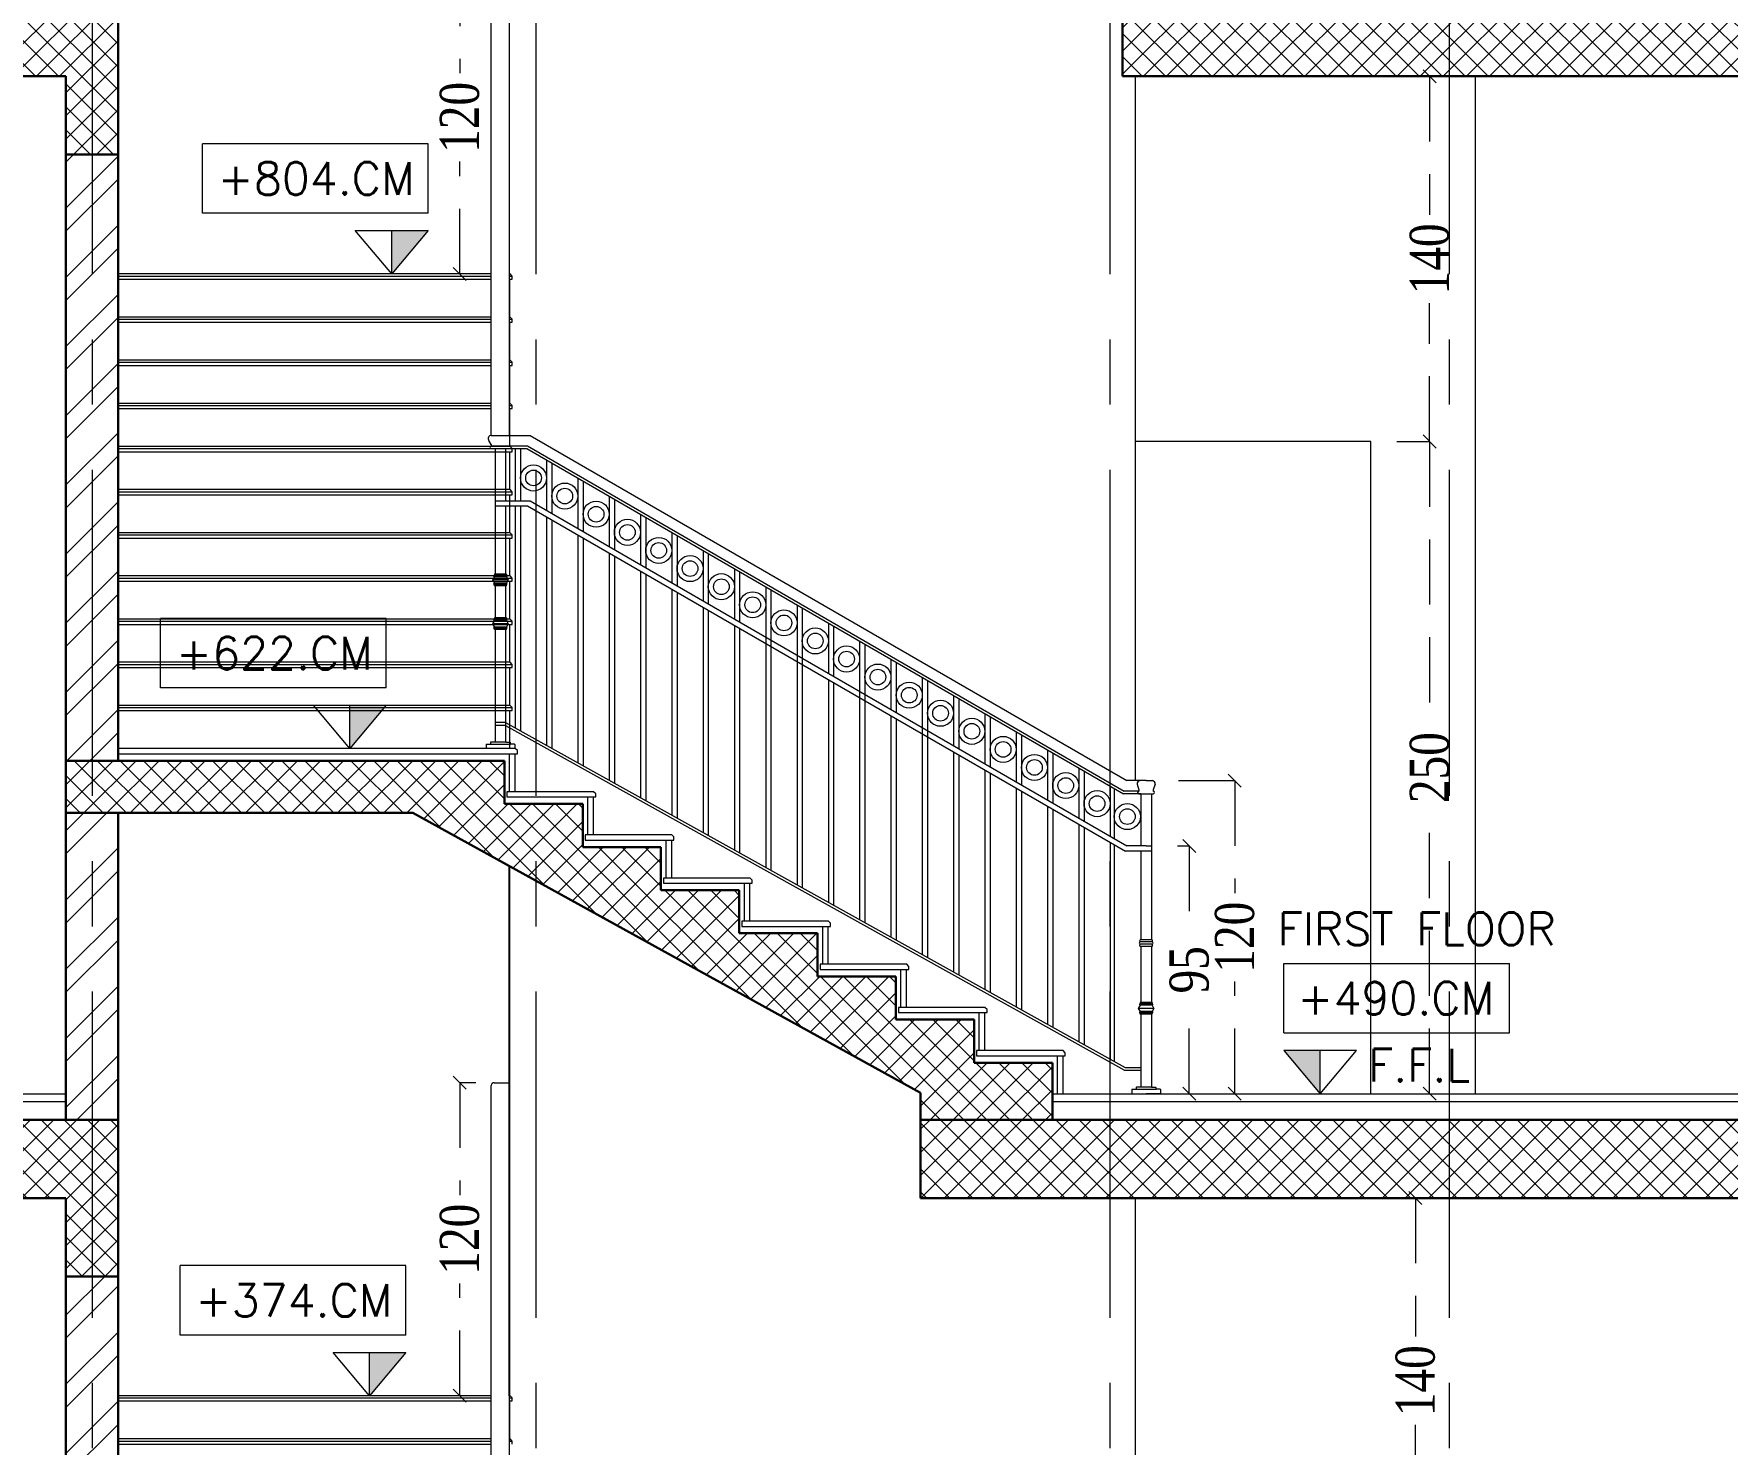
# Model space of a CAD drawing. Header units: inches. Extents: x -114 to 635, y -137 to 57.
# Drawn here: x 544.07 to 550.56, y 17.43 to 22.84 of the extents above; entities that cross this region are included whole.
import ezdxf
from ezdxf.enums import TextEntityAlignment as Align

# ---------------------------------------------------------------- set-up
doc = ezdxf.new("R2010")
doc.units = ezdxf.units.IN
doc.header["$MEASUREMENT"] = 0
doc.header["$PDMODE"] = 98
for name, pattern in [('CENTER', [2, 1.25, -0.25, 0.25, -0.25]), ('CENTERX2', [4, 2.5, -0.5, 0.5, -0.5]), ('DASHED2', [0.375, 0.25, -0.125])]:
    doc.linetypes.add(name, pattern=pattern)
doc.layers.get('0').update_dxf_attribs({"lineweight": 5})
doc.layers.get('Defpoints').update_dxf_attribs({"lineweight": 5})
for name, color, linetype, lineweight in [('A-FINISHING', 2, 'Continuous', 5), ('A-LEVEL TEXT', 3, 'Continuous', 5), ('ELEVATION 01', 4, 'Continuous', 25), ('FINISH', 3, 'Continuous', 9), ('HANDRAIL', 31, 'Continuous', 5), ('HATCH', 15, 'Continuous', 0), ('LEVEL SYMBOL', 8, 'Continuous', 5), ('LEVELS', 251, 'Continuous', 5), ('ROOMS DIMENSION', 3, 'Continuous', 5), ('STAIR', 1, 'Continuous', 5), ('WALL PROPOSED', 7, 'Continuous', 30)]:
    doc.layers.add(name, color=color, linetype=linetype, lineweight=lineweight)
doc.layers.add('AXIES', color=7, linetype='CENTER', lineweight=0, true_color=0x949596)
doc.styles.add('ROMANS', font='romans.shx', dxfattribs={"width": 0.7})
doc.styles.add('ST', font='times.ttf', dxfattribs={"width": 0.8})
doc.styles.add('TEXTN', font='arial.ttf', dxfattribs={"height": 0.2})
doc.styles.add('TEXTS', font='arial.ttf', dxfattribs={"width": 0.8})
doc.dimstyles.new('RASH PLAN', dxfattribs={"dimtxt": 0.15, "dimasz": 0.05, "dimexe": 0, "dimexo": 0.1, "dimgap": 0.05, "dimtad": 0, "dimdec": 0, "dimlfac": 100, "dimzin": 0, "dimdsep": 46, "dimtxsty": 'ST', "dimblk": 'OBLIQUE', "dimcen": 0.09, "dimclrd": 200, "dimclre": 6, "dimclrt": 1, "dimadec": 0, "dimazin": 0, "dimtfac": 1, "dimtdec": 0, "dimtmove": 1, "dimatfit": 3, "dimldrblk": 'OBLIQUE', "dimfxl": 0, "dimtolj": 1, "dimtzin": 0, "dimlwd": -1, "dimlwe": -1, "dimarcsym": 0})

# ---------------------------------------------------------------- blocks, each defined once
blk = doc.blocks.new('TAG-ELE-LVL')
at = {"layer": 'LEVEL SYMBOL'}
for p, q in [((-0.2098, 0.35), (-0.2098, 0.75)), ((-0.2098, 0.75), (1.0902, 0.75)), ((1.0902, 0.35), (1.0902, 0.75)), ((-0.2098, 0.35), (1.0902, 0.35)), ((0, 0), (0, 0.25))]:
    blk.add_line(p, q, dxfattribs=at)
blk.add_lwpolyline([(0, 0), (0.2098, 0.25), (-0.2098, 0.25)], close=True, dxfattribs=at)
blk.add_solid([(-0.2098, 0.25), (0, 0), (0, 0.25)], dxfattribs=at)
at = {"layer": 'LEVEL SYMBOL', "style": 'TEXTN', "width": 0.75}
blk.add_attdef('-', (0.3613, 0.07), '', height=0.175, dxfattribs=at)
at = {"layer": 'LEVELS', "color": 1, "style": 'TEXTS', "width": 0.75}
blk.add_attdef('FLOOR-NAME', text='', height=0.25, dxfattribs=at).set_placement((-0.2098, 0.8), align=Align.BOTTOM_LEFT)
blk.add_attdef('LVL', text='', height=0.225, dxfattribs=at).set_placement((0.4402, 0.55), align=Align.MIDDLE_CENTER)
blk = doc.blocks.new('_Oblique')
at = {"color": 0, "lineweight": -2}
blk.add_line((-0.5, -0.5), (0.5, 0.5), dxfattribs=at)
blk = doc.blocks.new('*D576')
at = {"layer": 'Defpoints', "color": 0, "transparency": 16777216}
for p in [(549.0413, 18.3739), (549.3616, 18.3739), (549.0895, 16.9739)]:
    blk.add_point(p, dxfattribs=at)
at = {"layer": 'ROOMS DIMENSION', "color": 3, "transparency": 16777216}
for p, q in [((549.1413, 18.3739), (549.3616, 18.3739)), ((549.1895, 16.9739), (549.3616, 16.9739))]:
    blk.add_line(p, q, dxfattribs=at)
at = {"layer": 'ROOMS DIMENSION', "color": 3, "linetype": 'DASHED2', "transparency": 16777216}
for p, q in [((549.3616, 18.3739), (549.3616, 17.8432)), ((549.3616, 16.9739), (549.3616, 17.5045))]:
    blk.add_line(p, q, dxfattribs=at)
at = {"layer": 'ROOMS DIMENSION', "color": 3, "transparency": 16777216, "xscale": 0.05, "yscale": 0.05, "zscale": 0.05}
for p, rotation in [((549.3616, 18.3739), 90), ((549.3616, 16.9739), 270)]:
    blk.add_blockref('_Oblique', p, dxfattribs=dict(at, rotation=rotation))
at = {"layer": 'ROOMS DIMENSION', "color": 3, "transparency": 16777216, "insert": (549.3616, 17.6739), "char_height": 0.15, "attachment_point": 5, "rotation": 90, "style": 'ST'}
blk.add_mtext('\\A1;140', dxfattribs=at)
blk = doc.blocks.new('*D579')
at = {"layer": 'Defpoints', "color": 0, "transparency": 16777216}
for p in [(549.1907, 21.2739), (549.1907, 18.7739), (549.416, 18.7739)]:
    blk.add_point(p, dxfattribs=at)
at = {"layer": 'ROOMS DIMENSION', "color": 3, "transparency": 16777216}
for p, q in [((549.2907, 21.2739), (549.416, 21.2739)), ((549.2907, 18.7739), (549.416, 18.7739))]:
    blk.add_line(p, q, dxfattribs=at)
at = {"layer": 'ROOMS DIMENSION', "color": 3, "linetype": 'DASHED2', "transparency": 16777216}
for p, q in [((549.416, 21.2739), (549.416, 20.2017)), ((549.416, 18.7739), (549.416, 19.8461))]:
    blk.add_line(p, q, dxfattribs=at)
at = {"layer": 'ROOMS DIMENSION', "color": 3, "transparency": 16777216, "xscale": 0.05, "yscale": 0.05, "zscale": 0.05}
for p, rotation in [((549.416, 21.2739), 90), ((549.416, 18.7739), 270)]:
    blk.add_blockref('_Oblique', p, dxfattribs=dict(at, rotation=rotation))
at = {"layer": 'ROOMS DIMENSION', "color": 3, "transparency": 16777216, "insert": (549.416, 20.0239), "char_height": 0.15, "attachment_point": 5, "rotation": 90, "style": 'ST'}
blk.add_mtext('\\A1;250', dxfattribs=at)
blk = doc.blocks.new('*D580')
at = {"layer": 'Defpoints', "color": 0, "transparency": 16777216}
for p in [(549.2311, 22.6739), (549.416, 22.6739), (549.1907, 21.2739)]:
    blk.add_point(p, dxfattribs=at)
at = {"layer": 'ROOMS DIMENSION', "color": 3, "transparency": 16777216}
for p, q in [((549.3311, 22.6739), (549.416, 22.6739)), ((549.2907, 21.2739), (549.416, 21.2739))]:
    blk.add_line(p, q, dxfattribs=at)
at = {"layer": 'ROOMS DIMENSION', "color": 3, "linetype": 'DASHED2', "transparency": 16777216}
for p, q in [((549.416, 22.6739), (549.416, 22.1432)), ((549.416, 21.2739), (549.416, 21.8045))]:
    blk.add_line(p, q, dxfattribs=at)
at = {"layer": 'ROOMS DIMENSION', "color": 3, "transparency": 16777216, "xscale": 0.05, "yscale": 0.05, "zscale": 0.05}
for p, rotation in [((549.416, 22.6739), 90), ((549.416, 21.2739), 270)]:
    blk.add_blockref('_Oblique', p, dxfattribs=dict(at, rotation=rotation))
at = {"layer": 'ROOMS DIMENSION', "color": 3, "transparency": 16777216, "insert": (549.416, 21.9739), "char_height": 0.15, "attachment_point": 5, "rotation": 90, "style": 'ST'}
blk.add_mtext('\\A1;140', dxfattribs=at)
blk = doc.blocks.new('*D1149')
at = {"layer": 'Defpoints', "color": 0, "transparency": 16777216}
for p in [(548.3535, 19.9739), (548.6693, 19.9739), (548.3845, 18.7739)]:
    blk.add_point(p, dxfattribs=at)
at = {"layer": 'ROOMS DIMENSION', "color": 3, "transparency": 16777216}
for p, q in [((548.4535, 19.9739), (548.6693, 19.9739)), ((548.4845, 18.7739), (548.6693, 18.7739))]:
    blk.add_line(p, q, dxfattribs=at)
at = {"layer": 'ROOMS DIMENSION', "color": 3, "linetype": 'DASHED2', "transparency": 16777216}
for p, q in [((548.6693, 19.9739), (548.6693, 19.5432)), ((548.6693, 18.7739), (548.6693, 19.2045))]:
    blk.add_line(p, q, dxfattribs=at)
at = {"layer": 'ROOMS DIMENSION', "color": 3, "transparency": 16777216, "xscale": 0.05, "yscale": 0.05, "zscale": 0.05}
for p, rotation in [((548.6693, 19.9739), 90), ((548.6693, 18.7739), 270)]:
    blk.add_blockref('_Oblique', p, dxfattribs=dict(at, rotation=rotation))
at = {"layer": 'ROOMS DIMENSION', "color": 3, "transparency": 16777216, "insert": (548.6693, 19.3739), "char_height": 0.15, "attachment_point": 5, "rotation": 90, "style": 'ST'}
blk.add_mtext('\\A1;120', dxfattribs=at)
blk = doc.blocks.new('*D1148')
at = {"layer": 'Defpoints', "color": 0, "transparency": 16777216}
for p in [(548.3495, 19.7239), (548.495, 19.7239), (548.3845, 18.7739)]:
    blk.add_point(p, dxfattribs=at)
at = {"layer": 'ROOMS DIMENSION', "color": 3, "transparency": 16777216}
for p, q in [((548.4495, 19.7239), (548.495, 19.7239)), ((548.4845, 18.7739), (548.495, 18.7739))]:
    blk.add_line(p, q, dxfattribs=at)
at = {"layer": 'ROOMS DIMENSION', "color": 3, "linetype": 'DASHED2', "transparency": 16777216}
for p, q in [((548.495, 19.7239), (548.495, 19.3781)), ((548.495, 18.7739), (548.495, 19.1196))]:
    blk.add_line(p, q, dxfattribs=at)
at = {"layer": 'ROOMS DIMENSION', "color": 3, "transparency": 16777216, "xscale": 0.05, "yscale": 0.05, "zscale": 0.05}
for p, rotation in [((548.495, 19.7239), 90), ((548.495, 18.7739), 270)]:
    blk.add_blockref('_Oblique', p, dxfattribs=dict(at, rotation=rotation))
at = {"layer": 'ROOMS DIMENSION', "color": 3, "transparency": 16777216, "insert": (548.495, 19.2489), "char_height": 0.15, "attachment_point": 5, "rotation": 90, "style": 'ST'}
blk.add_mtext('\\A1;95', dxfattribs=at)
blk = doc.blocks.new('*D1269')
at = {"layer": 'Defpoints', "color": 0, "transparency": 16777216}
for p in [(545.6985, 18.8162), (545.8604, 18.8162), (545.8196, 17.6162)]:
    blk.add_point(p, dxfattribs=at)
at = {"layer": 'ROOMS DIMENSION', "color": 3, "transparency": 16777216}
for p, q in [((545.7604, 18.8162), (545.6985, 18.8162)), ((545.7196, 17.6162), (545.6985, 17.6162))]:
    blk.add_line(p, q, dxfattribs=at)
at = {"layer": 'ROOMS DIMENSION', "color": 3, "linetype": 'DASHED2', "transparency": 16777216}
for p, q in [((545.6985, 18.8162), (545.6985, 18.3855)), ((545.6985, 17.6162), (545.6985, 18.0468))]:
    blk.add_line(p, q, dxfattribs=at)
at = {"layer": 'ROOMS DIMENSION', "color": 3, "transparency": 16777216, "xscale": 0.05, "yscale": 0.05, "zscale": 0.05}
for p, rotation in [((545.6985, 18.8162), 90), ((545.6985, 17.6162), 270)]:
    blk.add_blockref('_Oblique', p, dxfattribs=dict(at, rotation=rotation))
at = {"layer": 'ROOMS DIMENSION', "color": 3, "transparency": 16777216, "insert": (545.6985, 18.2162), "char_height": 0.15, "attachment_point": 5, "rotation": 90, "style": 'ST'}
blk.add_mtext('\\A1;120', dxfattribs=at)
blk = doc.blocks.new('*D1270')
at = {"layer": 'Defpoints', "color": 0, "transparency": 16777216}
for p in [(545.6985, 23.1162), (545.8604, 23.1162), (545.8196, 21.9162)]:
    blk.add_point(p, dxfattribs=at)
at = {"layer": 'ROOMS DIMENSION', "color": 3, "transparency": 16777216}
for p, q in [((545.7604, 23.1162), (545.6985, 23.1162)), ((545.7196, 21.9162), (545.6985, 21.9162))]:
    blk.add_line(p, q, dxfattribs=at)
at = {"layer": 'ROOMS DIMENSION', "color": 3, "linetype": 'DASHED2', "transparency": 16777216}
for p, q in [((545.6985, 23.1162), (545.6985, 22.6855)), ((545.6985, 21.9162), (545.6985, 22.3468))]:
    blk.add_line(p, q, dxfattribs=at)
at = {"layer": 'ROOMS DIMENSION', "color": 3, "transparency": 16777216, "xscale": 0.05, "yscale": 0.05, "zscale": 0.05}
for p, rotation in [((545.6985, 23.1162), 90), ((545.6985, 21.9162), 270)]:
    blk.add_blockref('_Oblique', p, dxfattribs=dict(at, rotation=rotation))
at = {"layer": 'ROOMS DIMENSION', "color": 3, "transparency": 16777216, "insert": (545.6985, 22.5162), "char_height": 0.15, "attachment_point": 5, "rotation": 90, "style": 'ST'}
blk.add_mtext('\\A1;120', dxfattribs=at)

msp = doc.modelspace()

# ---------------------------------------------------------------- hatches: boundary and pattern name
at = {"layer": 'HATCH'}
h = msp.add_hatch(dxfattribs=at)
h.set_pattern_fill('ANSI37', color=256, scale=0.5, angle=180, style=0)
h.paths.add_polyline_path([(544.3896, 22.9739), (537.9906, 22.9739), (537.9906, 22.3739), (538.1896, 22.3739), (538.1896, 22.6739), (540.9907, 22.6739), (540.9907, 22.3739), (541.1907, 22.3739), (541.1907, 22.6739), (544.1896, 22.6739), (544.1896, 22.3739), (544.3896, 22.3739)])
h = msp.add_hatch(dxfattribs=at)
h.set_pattern_fill('ANSI37', color=256, scale=0.5, angle=180, style=0)
h.paths.add_polyline_path([(557.7898, 22.6739), (557.7898, 22.3739), (558.0898, 22.3739), (558.0898, 22.9739), (548.2393, 22.9739), (548.2393, 22.6739)])
h = msp.add_hatch(dxfattribs=at)
h.set_pattern_fill('ANSI32', color=256, scale=0.5, angle=180, style=0)
h.paths.add_polyline_path([(544.3896, 22.3739), (544.1896, 22.3739), (544.1896, 20.0503), (544.3896, 20.0503)])
h = msp.add_hatch(dxfattribs=at)
h.set_pattern_fill('ANSI37', color=256, scale=0.5, angle=180, style=0)
h.paths.add_polyline_path([(545.87, 20.0503), (544.1896, 20.0503), (544.1896, 19.8503), (545.5186, 19.8503), (547.465, 18.7773), (547.465, 18.6739), (547.97, 18.6739), (547.97, 18.8926), (547.67, 18.8926), (547.67, 19.058), (547.37, 19.058), (547.37, 19.2234), (547.07, 19.2234), (547.07, 19.3888), (546.77, 19.3888), (546.77, 19.5542), (546.47, 19.5542), (546.47, 19.7195), (546.17, 19.7195), (546.17, 19.8849), (545.87, 19.8849)])
h = msp.add_hatch(dxfattribs=at)
h.set_pattern_fill('ANSI32', color=256, scale=0.5, angle=180, style=0)
h.paths.add_polyline_path([(544.3896, 19.8503), (544.1896, 19.8503), (544.1896, 18.6739), (544.3896, 18.6739)])
h = msp.add_hatch(dxfattribs=at)
h.set_pattern_fill('ANSI37', color=256, scale=0.5, angle=180, style=0)
h.paths.add_polyline_path([(537.9906, 18.6739), (537.9906, 18.0739), (538.1896, 18.0739), (538.1896, 18.3739), (541.9897, 18.3739), (541.9897, 18.0739), (542.1897, 18.0739), (542.1897, 18.3739), (544.1896, 18.3739), (544.1896, 18.0739), (544.3896, 18.0739), (544.3896, 18.6739)])
h = msp.add_hatch(dxfattribs=at)
h.set_pattern_fill('ANSI37', color=256, scale=0.5, angle=180, style=0)
h.paths.add_polyline_path([(557.7898, 18.3739), (557.7898, 18.0739), (557.9898, 18.0739), (557.9898, 18.6739), (547.465, 18.6739), (547.465, 18.3739)])
h = msp.add_hatch(dxfattribs=at)
h.set_pattern_fill('ANSI32', color=256, scale=0.5, angle=180, style=0)
h.paths.add_polyline_path([(544.3896, 18.0739), (544.1896, 18.0739), (544.1896, 15.7503), (544.3896, 15.7503)])

# ---------------------------------------------------------------- linework, layer by layer
at = {"layer": 'A-FINISHING'}
for p, q in [((541.1907, 18.7739), (544.1896, 18.7739)), ((547.97, 18.7739), (557.7898, 18.7739)), ((541.1907, 18.7439), (544.1896, 18.7439)), ((547.97, 18.7439), (557.7898, 18.7439))]:
    msp.add_line(p, q, dxfattribs=at)
at = {"layer": 'AXIES', "linetype": 'CENTERX2', "ltscale": 0.5}
for p, q in [((544.2906, 31.1653), (544.2906, 13.8739)), ((545.9906, 31.1653), (545.9906, 13.8739)), ((548.1903, 31.1653), (548.1903, 13.8739)), ((549.4906, 31.1653), (549.4906, 13.8739))]:
    msp.add_line(p, q, dxfattribs=at)
at = {"layer": 'ELEVATION 01'}
msp.add_line((545.8896, 17.6162), (545.8896, 19.6457), dxfattribs=at)
at = {"layer": 'FINISH', "ltscale": 20}
for p, q in [((545.8896, 21.9162), (545.8896, 26.5739)), ((548.2893, 19.9739), (548.2893, 22.6739)), ((548.2893, 15.6739), (548.2893, 18.3739))]:
    msp.add_line(p, q, dxfattribs=at)
for points in [[(549.5901, 22.6739), (549.5901, 18.7739)], [(549.1907, 18.7739), (549.1907, 21.2739), (548.2893, 21.2739)]]:
    msp.add_lwpolyline(points, dxfattribs=at)
at = {"layer": 'HANDRAIL'}
for p, q in [((545.8196, 21.297, -0.2194), (545.8196, 23.106, -0.2194)), ((545.8896, 21.297, -0.2194), (545.8896, 23.1162)), ((545.8195, 21.297, -0.1261), (545.9687, 21.297, -0.3247)), ((545.9687, 21.297, -0.374), (548.2553, 19.9739, -0.3217)), ((545.8196, 21.262), (545.8106, 21.2775)), ((545.8195, 21.257, -0.3217), (545.9582, 21.257, -0.3217)), ((545.8195, 21.247, -0.3217), (545.9555, 21.247, -0.3217)), ((545.8196, 21.262), (545.8199, 21.257)), ((545.8345, 21.247), (545.8345, 20.7658)), ((545.8745, 21.247), (545.8745, 21.047)), ((545.9115, 21.247, -4.8933), (545.9115, 21.047, -4.8327)), ((545.9315, 21.247, -4.8933), (545.9315, 21.047, -4.8327)), ((545.9555, 21.247, -0.374), (548.2422, 19.9239, -0.3217)), ((545.9582, 21.257, -0.374), (548.2448, 19.9339, -0.3217)), ((546.0315, 21.203, -4.6335), (546.0315, 21.0106, -4.5752)), ((546.0515, 21.1914, -4.63), (546.0515, 20.9991, -4.5717)), ((546.1515, 21.1336, -4.366), (546.1515, 20.9412, -4.3077)), ((546.1715, 21.122, -4.3625), (546.1715, 20.9296, -4.3042)), ((545.8345, 21.047, -0.146), (545.9687, 21.047, -0.3247)), ((545.8345, 21.027, -0.146), (545.9582, 21.027, -0.3107)), ((545.8745, 21.027), (545.8745, 20.7658)), ((545.9115, 21.027, -4.8266), (545.9115, 20.1758, -4.5687)), ((545.9315, 21.027, -4.8266), (545.9315, 20.1646, -4.5654)), ((545.9582, 21.027, -0.2659), (548.25, 19.7039)), ((545.9687, 21.047, -0.374), (548.2553, 19.7239, -0.3217)), ((546.2715, 21.0641, -4.0985), (546.2715, 20.8718, -4.0402)), ((546.2915, 21.0526, -4.095), (546.2915, 20.8602, -4.0367)), ((546.0315, 20.9856, -4.5676), (546.0315, 20.109, -4.302)), ((546.0515, 20.9741, -4.5641), (546.0515, 20.0978, -4.2987)), ((546.3915, 20.9947, -3.831), (546.3915, 20.8023, -3.7727)), ((546.4115, 20.9831, -3.8275), (546.4115, 20.7908, -3.7692)), ((546.1515, 20.9162, -4.3001), (546.1515, 20.0421, -4.0353)), ((546.1715, 20.9046, -4.2966), (546.1715, 20.031, -4.032)), ((546.5115, 20.9253, -3.5635), (546.5115, 20.7329, -3.5052)), ((546.5315, 20.9137, -3.56), (546.5315, 20.7213, -3.5017)), ((546.2715, 20.8467, -4.0326), (546.2715, 19.9753, -3.7686)), ((546.2915, 20.8352, -4.0291), (546.2915, 19.9642, -3.7653)), ((546.6315, 20.8558, -3.296), (546.6315, 20.6635, -3.2377)), ((546.6515, 20.8443, -3.2925), (546.6515, 20.6519, -3.2342)), ((546.3915, 20.7773, -3.7651), (546.3915, 19.9085, -3.5019)), ((546.7515, 20.7864, -3.0285), (546.7515, 20.594, -2.9702)), ((546.7715, 20.7748, -3.025), (546.7715, 20.5825, -2.9667)), ((545.8315, 20.7558, -0.3217), (545.8245, 20.7433, -0.3217)), ((545.8245, 20.7433, -0.3217), (545.8315, 20.7308, -0.3217)), ((545.8845, 20.7433, -0.3217), (545.8245, 20.7433, -0.3217)), ((545.878, 20.7608, -0.3217), (545.831, 20.7608, -0.3217)), ((545.878, 20.7558, -0.3217), (545.831, 20.7558, -0.3217)), ((545.878, 20.7308, -0.3217), (545.831, 20.7308, -0.3217)), ((545.878, 20.7308, -0.3217), (545.831, 20.7308, -0.3217)), ((545.878, 20.7258, -0.3217), (545.831, 20.7258, -0.3217)), ((545.8315, 20.7658, -0.3217), (545.8315, 20.7608, -0.3217)), ((545.8775, 20.7658, -0.3217), (545.8315, 20.7658, -0.3217)), ((545.8315, 20.7208, -0.3217), (545.8315, 20.7258, -0.3217)), ((545.8775, 20.7208, -0.3217), (545.8315, 20.7208, -0.3217)), ((545.8345, 20.7208, -0.3217), (545.8345, 20.5978, -0.3217)), ((545.8345, 20.7208), (545.8345, 20.5978)), ((545.8745, 20.7208, -0.3217), (545.8745, 20.5978, -0.3217)), ((545.8745, 20.7208), (545.8745, 20.7046)), ((545.8745, 20.7046), (545.8745, 20.5978)), ((545.8775, 20.7658, -0.3217), (545.8775, 20.7608, -0.3217)), ((545.8775, 20.7558, -0.3217), (545.8845, 20.7433, -0.3217)), ((545.8845, 20.7433, -0.3217), (545.8775, 20.7308, -0.3217)), ((545.8775, 20.7208, -0.3217), (545.8775, 20.7258, -0.3217)), ((546.4115, 20.7657, -3.7616), (546.4115, 19.8974, -3.4986)), ((546.5115, 20.7079, -3.4976), (546.5115, 19.8417, -3.2352)), ((546.8715, 20.717, -2.761), (546.8715, 20.524, -2.7025)), ((546.8915, 20.7054, -2.7575), (546.8915, 20.5124, -2.699)), ((546.5315, 20.6963, -3.4941), (546.5315, 19.8306, -3.2318)), ((546.6315, 20.6384, -3.2301), (546.6315, 19.7749, -2.9685)), ((546.9915, 20.6475, -2.4935), (546.9915, 20.4547, -2.4351)), ((545.8315, 20.5878), (545.8245, 20.5753)), ((545.8245, 20.5753), (545.8315, 20.5628)), ((545.8845, 20.5753), (545.8245, 20.5753)), ((545.878, 20.5928), (545.831, 20.5928)), ((545.878, 20.5878), (545.831, 20.5878)), ((545.8315, 20.5978), (545.8315, 20.5928)), ((545.8775, 20.5978), (545.8315, 20.5978)), ((545.8775, 20.5978), (545.8775, 20.5928)), ((545.8775, 20.5878), (545.8845, 20.5753)), ((545.8845, 20.5753), (545.8775, 20.5628)), ((546.6515, 20.6269, -3.2266), (546.6515, 19.7637, -2.9651)), ((547.0115, 20.636, -2.49), (547.0115, 20.4431, -2.4316)), ((547.1115, 20.5781, -2.226), (547.1115, 20.3854, -2.1677)), ((545.878, 20.5628), (545.831, 20.5628)), ((545.878, 20.5628), (545.831, 20.5628)), ((545.878, 20.5578), (545.831, 20.5578)), ((545.8315, 20.5528), (545.8315, 20.5578)), ((545.8775, 20.5528), (545.8315, 20.5528)), ((545.8345, 20.5528, -0.3217), (545.8345, 20.21, -0.3217)), ((545.8345, 20.5528), (545.8345, 20.122)), ((545.8745, 20.5528), (545.8745, 20.122)), ((545.8775, 20.5528), (545.8775, 20.5578)), ((546.7515, 20.569, -2.9626), (546.7515, 19.7081, -2.7018)), ((546.7715, 20.5574, -2.9591), (546.7715, 19.6969, -2.6984)), ((546.8715, 20.5246, -2.7027), (546.8715, 19.6413, -2.4351)), ((546.8915, 20.513, -2.6992), (546.8915, 19.6301, -2.4317)), ((547.1315, 20.5665, -2.2225), (547.1315, 20.3739, -2.1641)), ((547.2315, 20.5087, -1.9585), (547.2315, 20.3161, -1.9002)), ((546.9915, 20.4552, -2.4352), (546.9915, 19.5744, -2.1684)), ((547.0115, 20.4436, -2.4317), (547.0115, 19.5633, -2.165)), ((547.2515, 20.4971, -1.955), (547.2515, 20.3046, -1.8967)), ((547.3515, 20.4392, -1.691), (547.3515, 20.2469, -1.6328)), ((547.3715, 20.4277, -1.6875), (547.3715, 20.2353, -1.6292)), ((547.1115, 20.3612, -2.1603), (547.1115, 19.5076, -1.9017)), ((547.1315, 20.3496, -2.1568), (547.1315, 19.4965, -1.8983)), ((547.2315, 20.3163, -1.9002), (547.2315, 19.4408, -1.635)), ((547.4715, 20.3698, -1.4235), (547.4715, 20.1774, -1.3653)), ((547.4915, 20.3582, -1.42), (547.4915, 20.1659, -1.3617)), ((547.2515, 20.3047, -1.8967), (547.2515, 19.4297, -1.6316)), ((547.5915, 20.3004, -1.156), (547.5915, 20.108, -1.0978)), ((547.6115, 20.2888, -1.1525), (547.6115, 20.0964, -1.0943)), ((545.8745, 20.1964), (545.8345, 20.1964)), ((545.8745, 20.1849), (545.8345, 20.1849)), ((545.8745, 20.1964), (548.2497, 18.8739)), ((545.8745, 20.1849), (548.247, 18.8639)), ((547.3515, 20.2226, -1.6254), (547.3515, 19.374, -1.3683)), ((547.3715, 20.211, -1.6219), (547.3715, 19.3629, -1.3649)), ((547.7115, 20.2309, -0.8885), (547.7115, 20.0386, -0.8303)), ((547.7315, 20.2194, -0.885), (547.7315, 20.027, -0.8268)), ((545.8167, 20.121), (545.8167, 20.115)), ((545.834, 20.122), (545.8177, 20.122)), ((545.875, 20.122), (545.834, 20.122)), ((545.875, 20.122), (545.8912, 20.122)), ((545.8922, 20.121), (545.8922, 20.115)), ((547.4715, 20.1774, -1.3653), (547.4715, 19.3072, -1.1016)), ((547.4915, 20.1659, -1.3617), (547.4915, 19.296, -1.0982)), ((547.8315, 20.1615, -0.621), (547.8315, 19.9691, -0.5628)), ((547.8515, 20.1499, -0.6175), (547.8515, 19.9576, -0.5593)), ((545.7995, 20.113), (545.7995, 20.097)), ((545.8005, 20.114), (545.8932, 20.114)), ((545.9085, 20.114), (545.8932, 20.114)), ((545.9095, 20.113), (545.9095, 20.097)), ((547.5915, 20.084, -1.0905), (547.5915, 19.2404, -0.8349)), ((547.6115, 20.0725, -1.087), (547.6115, 19.2292, -0.8315)), ((547.9515, 20.0921, -0.3536), (547.9515, 19.8995, -0.2952)), ((547.9715, 20.0805, -0.35), (547.9715, 19.888, -0.2917)), ((547.7115, 20.0148, -0.8231), (547.7115, 19.1735, -0.5682)), ((547.7315, 20.0032, -0.8196), (547.7315, 19.1624, -0.5648)), ((548.0715, 20.0226, -0.3396), (548.0715, 19.8303, -0.2813)), ((548.0915, 20.0111, -0.3361), (548.0915, 19.8187, -0.2778)), ((547.8315, 19.9455, -0.5556), (547.8315, 19.1067, -0.3015)), ((547.8515, 19.9339, -0.5521), (547.8515, 19.0956, -0.2981)), ((548.1915, 19.9532, -0.3185), (548.1915, 19.7608, -0.2603)), ((548.2075, 19.9439, -0.3185), (548.2075, 19.7516, -0.2602)), ((548.3055, 19.9239), (548.2422, 19.9239)), ((548.302, 19.9339), (548.2448, 19.9339)), ((548.3055, 19.9739), (548.2553, 19.9739)), ((548.2945, 19.961), (548.302, 19.9389)), ((548.302, 19.9389), (548.302, 19.9339)), ((548.302, 19.9239), (548.357, 19.9239)), ((548.3295, 19.9739), (548.3055, 19.9739)), ((548.3095, 19.9239), (548.3063, 19.9239)), ((548.3095, 19.9239), (548.3095, 19.7239, 0.1148)), ((548.3295, 19.9739), (548.3535, 19.9739)), ((548.3495, 19.9239), (548.3495, 19.3636, 0.3217)), ((548.3644, 19.961), (548.357, 19.9389)), ((548.357, 19.9389), (548.357, 19.9339)), ((547.9515, 19.8762, -0.2882), (547.9515, 19.0399, -0.0348)), ((547.9715, 19.8647, -0.2847), (547.9715, 19.0288, -0.0314)), ((548.0715, 19.8069, -0.2742), (548.0715, 18.9731, -0.0216)), ((548.0915, 19.7954, -0.2707), (548.0915, 18.962, -0.0182)), ((548.1915, 19.7376, -0.2532), (548.1915, 18.9063, -0.0014)), ((548.2075, 19.7284, -0.2532), (548.2075, 18.8974, -0.0014)), ((548.3495, 19.7039), (548.25, 19.7039)), ((548.3055, 19.7239), (548.2553, 19.7239)), ((548.3295, 19.7239), (548.3055, 19.7239)), ((548.3095, 19.7039, 0.1263), (548.3095, 19.3636, 0.3217)), ((548.3295, 19.7239), (548.3495, 19.7239)), ((548.3525, 19.3636, 0.3217), (548.3065, 19.3636, 0.3217)), ((548.3525, 19.3556, 0.3217), (548.3065, 19.3556, 0.3217)), ((548.3525, 19.3466, 0.3217), (548.3065, 19.3466, 0.3217)), ((548.3525, 19.3386, 0.3217), (548.3065, 19.3386, 0.3217)), ((548.3095, 19.3386, 0.3217), (548.3095, 19.1235, 0.3217)), ((548.3495, 19.3386, 0.3217), (548.3495, 19.1235, 0.3217)), ((548.3065, 19.1135, 0.3217), (548.2995, 19.101, 0.3217)), ((548.2995, 19.101, 0.3217), (548.3065, 19.0885, 0.3217)), ((548.3595, 19.101, 0.3217), (548.2995, 19.101, 0.3217)), ((548.353, 19.1185, 0.3217), (548.306, 19.1185, 0.3217)), ((548.353, 19.1135, 0.3217), (548.306, 19.1135, 0.3217)), ((548.353, 19.0885, 0.3217), (548.306, 19.0885, 0.3217)), ((548.353, 19.0885, 0.3217), (548.306, 19.0885, 0.3217)), ((548.353, 19.0835, 0.3217), (548.306, 19.0835, 0.3217)), ((548.3065, 19.1235, 0.3217), (548.3065, 19.1185, 0.3217)), ((548.3525, 19.1235, 0.3217), (548.3065, 19.1235, 0.3217)), ((548.3065, 19.0785, 0.3217), (548.3065, 19.0835, 0.3217)), ((548.3525, 19.1235, 0.3217), (548.3525, 19.1185, 0.3217)), ((548.3525, 19.1135, 0.3217), (548.3595, 19.101, 0.3217)), ((548.3595, 19.101, 0.3217), (548.3525, 19.0885, 0.3217)), ((548.3525, 19.0785, 0.3217), (548.3525, 19.0835, 0.3217)), ((548.3525, 19.0785, 0.3217), (548.3065, 19.0785, 0.3217)), ((548.3095, 19.0785, 0.3217), (548.3095, 18.7989, 0.0116)), ((548.3495, 19.0785, 0.3217), (548.3495, 18.7989, 0.0116)), ((548.247, 18.8639), (548.3095, 18.8639)), ((548.2497, 18.8739), (548.3095, 18.8739)), ((545.8196, 16.997, -0.2194), (545.8196, 18.806, -0.2194)), ((545.8312, 18.8162), (545.8896, 18.8162)), ((545.8896, 16.997, -0.2194), (545.8896, 18.8162)), ((548.2745, 18.7899), (548.2745, 18.7739)), ((548.2745, 18.7739), (548.2785, 18.7739)), ((548.2755, 18.7909), (548.3682, 18.7909)), ((548.2785, 18.7739), (548.3295, 18.7739)), ((548.2917, 18.7979), (548.2917, 18.7919)), ((548.309, 18.7989), (548.2927, 18.7989)), ((548.35, 18.7989), (548.309, 18.7989)), ((548.3805, 18.7739), (548.3295, 18.7739)), ((548.35, 18.7989), (548.3662, 18.7989)), ((548.3672, 18.7979), (548.3672, 18.7919)), ((548.3835, 18.7909), (548.3682, 18.7909)), ((548.3845, 18.7739), (548.3805, 18.7739)), ((548.3845, 18.7899), (548.3845, 18.7739))]:
    msp.add_line(p, q, dxfattribs=at)
for centre, radius in [((545.9815, 21.1341, -4.8829), 0.05), ((545.9815, 21.1341, -4.8829), 0.03), ((546.1015, 21.0646, -4.6154), 0.05), ((546.1015, 21.0646, -4.6154), 0.03), ((546.2215, 20.9952, -4.3479), 0.05), ((546.2215, 20.9952, -4.3479), 0.03), ((546.3415, 20.9257, -4.0804), 0.05), ((546.3415, 20.9257, -4.0804), 0.03), ((546.4615, 20.8563, -3.8129), 0.05), ((546.4615, 20.8563, -3.8129), 0.03), ((546.5815, 20.7869, -3.5454), 0.05), ((546.5815, 20.7869, -3.5454), 0.03), ((546.7015, 20.7174, -3.2779), 0.05), ((546.7015, 20.7174, -3.2779), 0.03), ((546.8215, 20.648, -3.0104), 0.05), ((546.8215, 20.648, -3.0104), 0.03), ((546.9415, 20.5787, -2.743), 0.05), ((546.9415, 20.5787, -2.743), 0.03), ((547.0615, 20.5095, -2.4755), 0.05), ((547.0615, 20.5095, -2.4755), 0.03), ((547.1815, 20.4402, -2.2081), 0.05), ((547.1815, 20.4402, -2.2081), 0.03), ((547.3015, 20.3709, -1.9406), 0.05), ((547.3015, 20.3709, -1.9406), 0.03), ((547.4215, 20.3016, -1.6732), 0.05), ((547.4215, 20.3016, -1.6732), 0.03), ((547.5415, 20.2323, -1.4057), 0.05), ((547.5415, 20.2323, -1.4057), 0.03), ((547.6615, 20.1631, -1.1383), 0.05), ((547.6615, 20.1631, -1.1383), 0.03), ((547.7815, 20.0938, -0.8708), 0.05), ((547.7815, 20.0938, -0.8708), 0.03), ((547.9015, 20.0245, -0.6034), 0.05), ((547.9015, 20.0245, -0.6034), 0.03), ((548.0215, 19.9552, -0.3359), 0.05), ((548.0215, 19.9552, -0.3359), 0.03), ((548.1415, 19.8859, -0.322), 0.05), ((548.1415, 19.8859, -0.322), 0.03), ((548.2575, 19.8361, -0.1645), 0.05), ((548.2575, 19.8361, -0.1645), 0.03)]:
    msp.add_circle(centre, radius, dxfattribs=at)
for centre, radius, start, end in [((545.8195, 21.2852), 0.0118, 90.22485, 220.77124), ((545.8195, 21.252), 0.005, 84.79398, 274.2115), ((545.831, 20.7583, -0.3217), 0.0025, 90, 270), ((545.831, 20.7283, -0.3217), 0.0025, 90, 270), ((545.878, 20.7583, -0.3217), 0.0025, 270, 90), ((545.878, 20.7283, -0.3217), 0.0025, 270, 90), ((545.831, 20.5903), 0.0025, 90, 270), ((545.878, 20.5903), 0.0025, 270, 90), ((545.831, 20.5603), 0.0025, 90, 270), ((545.878, 20.5603), 0.0025, 270, 90), ((545.8177, 20.121), 0.001, 90, 180), ((545.8912, 20.121), 0.001, 0, 90), ((545.8005, 20.113), 0.001, 90, 180), ((545.8157, 20.115), 0.001, 270, 0), ((545.8932, 20.115), 0.001, 180, 270), ((545.9085, 20.113), 0.001, 0, 90), ((548.3076, 19.961), 0.0131, 99.2213, 180), ((548.302, 19.9289), 0.005, 90, 270), ((548.3514, 19.961), 0.0131, 0, 80.7787), ((548.357, 19.9289), 0.005, 270, 90), ((548.307, 19.3511, 0.3217), 0.00453, 96.73292, 263.26708), ((548.3095, 19.3596, 0.3217), 0.005, 126.8699, 233.1301), ((548.3095, 19.3426, 0.3217), 0.005, 126.8699, 233.1301), ((548.3495, 19.3596, 0.3217), 0.005, 306.8699, 53.1301), ((548.3519, 19.3511, 0.3217), 0.00453, 276.73292, 83.26708), ((548.3495, 19.3426, 0.3217), 0.005, 306.8699, 53.1301), ((548.306, 19.116, 0.3217), 0.0025, 90, 270), ((548.306, 19.086, 0.3217), 0.0025, 90, 270), ((548.353, 19.116, 0.3217), 0.0025, 270, 90), ((548.353, 19.086, 0.3217), 0.0025, 270, 90), ((545.8313, 18.8044, 0.0131), 0.0118, 90.22485, 172.13358), ((548.2755, 18.7899), 0.001, 90, 180), ((548.2907, 18.7919), 0.001, 270, 0), ((548.2927, 18.7979), 0.001, 90, 180), ((548.3662, 18.7979), 0.001, 0, 90), ((548.3682, 18.7919), 0.001, 180, 270), ((548.3835, 18.7899), 0.001, 0, 90)]:
    msp.add_arc(centre, radius, start, end, dxfattribs=at)
at = {"layer": 'STAIR'}
for p, q in [((545.8196, 21.9162), (544.3896, 21.9162)), ((544.3896, 21.9082), (545.8196, 21.9082)), ((544.3896, 21.8962), (545.8196, 21.8962)), ((545.8916, 21.9162), (545.8896, 21.9162)), ((545.8896, 21.9082), (545.8996, 21.9082)), ((545.8896, 21.8962), (545.8896, 21.7508)), ((545.8896, 21.8962), (545.8996, 21.8962)), ((545.8996, 21.9082), (545.8916, 21.9162)), ((545.8996, 21.8962), (545.8996, 21.9082)), ((545.8196, 21.7508), (544.3896, 21.7508)), ((544.3896, 21.7428), (545.8196, 21.7428)), ((545.8916, 21.7508), (545.8896, 21.7508)), ((545.8896, 21.7428), (545.8996, 21.7428)), ((545.8996, 21.7428), (545.8916, 21.7508)), ((545.8996, 21.7308), (545.8996, 21.7428)), ((544.3896, 21.7308), (545.8196, 21.7308)), ((545.8896, 21.7308), (545.8896, 21.5854)), ((545.8896, 21.7308), (545.8996, 21.7308)), ((545.8196, 21.5854), (544.3896, 21.5854)), ((544.3896, 21.5774), (545.8196, 21.5774)), ((544.3896, 21.5654), (545.8196, 21.5654)), ((545.8916, 21.5854), (545.8896, 21.5854)), ((545.8896, 21.5774), (545.8996, 21.5774)), ((545.8896, 21.5654), (545.8896, 21.42)), ((545.8896, 21.5654), (545.8996, 21.5654)), ((545.8996, 21.5774), (545.8916, 21.5854)), ((545.8996, 21.5654), (545.8996, 21.5774)), ((545.8196, 21.42), (544.3896, 21.42)), ((545.8916, 21.42), (545.8896, 21.42)), ((545.8996, 21.412), (545.8916, 21.42)), ((544.3896, 21.412), (545.8196, 21.412)), ((544.3896, 21.4), (545.8196, 21.4)), ((545.8896, 21.412), (545.8996, 21.412)), ((545.8896, 21.4), (545.8896, 21.2547)), ((545.8896, 21.4), (545.8996, 21.4)), ((545.8996, 21.4), (545.8996, 21.412)), ((545.8916, 21.2547), (544.3896, 21.2547)), ((544.3896, 21.2467), (545.8996, 21.2467)), ((544.3896, 21.2347), (545.8996, 21.2347)), ((545.8896, 21.2347), (545.8896, 21.0893)), ((545.8996, 21.2467), (545.8916, 21.2547)), ((545.8996, 21.2347), (545.8996, 21.2467)), ((545.8916, 21.0893), (544.3896, 21.0893)), ((544.3896, 21.0813), (545.8996, 21.0813)), ((544.3896, 21.0693), (545.8996, 21.0693)), ((545.8896, 21.0693), (545.8896, 20.9239)), ((545.8996, 21.0813), (545.8916, 21.0893)), ((545.8996, 21.0693), (545.8996, 21.0813)), ((545.8916, 20.9239), (544.3896, 20.9239)), ((544.3896, 20.9159), (545.8996, 20.9159)), ((544.3896, 20.9039), (545.8996, 20.9039)), ((545.8896, 20.9039), (545.8896, 20.7585)), ((545.8996, 20.9159), (545.8916, 20.9239)), ((545.8996, 20.9039), (545.8996, 20.9159)), ((545.8916, 20.7585), (544.3896, 20.7585)), ((544.3896, 20.7505), (545.8996, 20.7505)), ((544.3896, 20.7385), (545.8996, 20.7385)), ((545.8896, 20.7385), (545.8896, 20.5931)), ((545.8996, 20.7505), (545.8916, 20.7585)), ((545.8996, 20.7385), (545.8996, 20.7505)), ((545.8916, 20.5931), (544.3896, 20.5931)), ((544.3896, 20.5851), (545.8996, 20.5851)), ((544.3896, 20.5731), (545.8996, 20.5731)), ((545.8896, 20.5731), (545.8896, 20.4277)), ((545.8996, 20.5851), (545.8916, 20.5931)), ((545.8996, 20.5731), (545.8996, 20.5851)), ((545.8916, 20.4277), (544.3896, 20.4277)), ((544.3896, 20.4197), (545.8996, 20.4197)), ((544.3896, 20.4077), (545.8996, 20.4077)), ((545.8896, 20.4077), (545.8896, 20.2623)), ((545.8996, 20.4197), (545.8916, 20.4277)), ((545.8996, 20.4077), (545.8996, 20.4197)), ((545.8916, 20.2623), (544.3896, 20.2623)), ((544.3896, 20.2543), (545.8996, 20.2543)), ((545.8996, 20.2543), (545.8916, 20.2623)), ((545.8996, 20.2423), (545.8996, 20.2543)), ((544.3896, 20.2423), (545.8996, 20.2423)), ((545.8896, 20.2423), (545.8896, 20.097)), ((545.9118, 20.097), (544.3896, 20.097)), ((544.3896, 20.077), (545.9198, 20.077)), ((545.8898, 19.9316), (545.8898, 20.077)), ((545.9098, 20.077), (545.9098, 19.9316)), ((545.9198, 20.089), (545.9118, 20.097)), ((545.9198, 20.077), (545.9198, 20.089)), ((545.8798, 19.9316), (545.8798, 19.9116)), ((546.2118, 19.9316), (545.8798, 19.9316)), ((545.8798, 19.9316), (545.8798, 19.9116)), ((545.8798, 19.9316), (545.8798, 19.9116)), ((546.2198, 19.9236), (546.2118, 19.9316)), ((546.2198, 19.9116), (546.2198, 19.9236)), ((545.8798, 19.9116), (546.2198, 19.9116)), ((546.1898, 19.7662), (546.1898, 19.9116)), ((546.2098, 19.9116), (546.2098, 19.7662)), ((546.1798, 19.7662), (546.1798, 19.7462)), ((546.5118, 19.7662), (546.1798, 19.7662)), ((546.1798, 19.7662), (546.1798, 19.7462)), ((546.1798, 19.7662), (546.1798, 19.7462)), ((546.1798, 19.7462), (546.5198, 19.7462)), ((546.4898, 19.6008), (546.4898, 19.7462)), ((546.5098, 19.7462), (546.5098, 19.6008)), ((546.5198, 19.7582), (546.5118, 19.7662)), ((546.5198, 19.7462), (546.5198, 19.7582)), ((546.4798, 19.6008), (546.4798, 19.5808)), ((546.8118, 19.6008), (546.4798, 19.6008)), ((546.4798, 19.6008), (546.4798, 19.5808)), ((546.4798, 19.6008), (546.4798, 19.5808)), ((546.8198, 19.5928), (546.8118, 19.6008)), ((546.4798, 19.5808), (546.8198, 19.5808)), ((546.7898, 19.4354), (546.7898, 19.5808)), ((546.8098, 19.5808), (546.8098, 19.4354)), ((546.8198, 19.5808), (546.8198, 19.5928)), ((546.7798, 19.4354), (546.7798, 19.4154)), ((547.1118, 19.4354), (546.7798, 19.4354)), ((546.7798, 19.4354), (546.7798, 19.4154)), ((546.7798, 19.4354), (546.7798, 19.4154)), ((546.7798, 19.4154), (547.1198, 19.4154)), ((547.0898, 19.27), (547.0898, 19.4154)), ((547.1098, 19.4154), (547.1098, 19.27)), ((547.1198, 19.4274), (547.1118, 19.4354)), ((547.1198, 19.4154), (547.1198, 19.4274)), ((547.0798, 19.27), (547.0798, 19.25)), ((547.4118, 19.27), (547.0798, 19.27)), ((547.0798, 19.27), (547.0798, 19.25)), ((547.0798, 19.27), (547.0798, 19.25)), ((547.0798, 19.25), (547.4198, 19.25)), ((547.3898, 19.1047), (547.3898, 19.25)), ((547.4098, 19.25), (547.4098, 19.1047)), ((547.4198, 19.262), (547.4118, 19.27)), ((547.4198, 19.25), (547.4198, 19.262)), ((547.3798, 19.1047), (547.3798, 19.0847)), ((547.7118, 19.1047), (547.3798, 19.1047)), ((547.3798, 19.1047), (547.3798, 19.0847)), ((547.3798, 19.1047), (547.3798, 19.0847)), ((547.3798, 19.0847), (547.7198, 19.0847)), ((547.6898, 18.9393), (547.6898, 19.0847)), ((547.7098, 19.0847), (547.7098, 18.9393)), ((547.7198, 19.0967), (547.7118, 19.1047)), ((547.7198, 19.0847), (547.7198, 19.0967)), ((547.6798, 18.9393), (547.6798, 18.9193)), ((548.0118, 18.9393), (547.6798, 18.9393)), ((547.6798, 18.9193), (548.0198, 18.9193)), ((547.9898, 18.7739), (547.9898, 18.9193)), ((548.0098, 18.9193), (548.0098, 18.7739)), ((548.0198, 18.9313), (548.0118, 18.9393)), ((548.0198, 18.9193), (548.0198, 18.9313)), ((545.8196, 17.6162), (544.3896, 17.6162)), ((544.3896, 17.6082), (545.8196, 17.6082)), ((544.3896, 17.5962), (545.8196, 17.5962)), ((545.8916, 17.6162), (545.8896, 17.6162)), ((545.8896, 17.6082), (545.8996, 17.6082)), ((545.8896, 17.5962), (545.8896, 17.4508)), ((545.8896, 17.5962), (545.8996, 17.5962)), ((545.8996, 17.6082), (545.8916, 17.6162)), ((545.8996, 17.5962), (545.8996, 17.6082)), ((545.8196, 17.4508), (544.3896, 17.4508)), ((544.3896, 17.4428), (545.8196, 17.4428)), ((544.3896, 17.4308), (545.8196, 17.4308)), ((545.8916, 17.4508), (545.8896, 17.4508)), ((545.8896, 17.4428), (545.8996, 17.4428)), ((545.8996, 17.4428), (545.8916, 17.4508)), ((545.8996, 17.4308), (545.8996, 17.4428))]:
    msp.add_line(p, q, dxfattribs=at)
at = {"layer": 'WALL PROPOSED'}
for p, q in [((544.3896, 20.0503), (544.3896, 26.5739)), ((548.2393, 22.6739), (548.2393, 23.0739)), ((541.1907, 22.6739), (544.1896, 22.6739)), ((544.1896, 22.6739), (544.1896, 18.6739)), ((548.2393, 22.6739), (557.7898, 22.6739)), ((544.1896, 22.3739), (544.3896, 22.3739)), ((544.1896, 20.0503), (545.87, 20.0503)), ((545.87, 19.8849), (545.87, 20.0503)), ((545.87, 19.8849), (546.17, 19.8849)), ((546.17, 19.7195), (546.17, 19.8849)), ((544.1896, 19.8503), (545.5186, 19.8503)), ((544.3896, 19.8503), (544.3896, 18.6739)), ((546.17, 19.7195), (546.47, 19.7195)), ((546.47, 19.5542), (546.47, 19.7195)), ((546.47, 19.5542), (546.77, 19.5542)), ((546.77, 19.3888), (546.77, 19.5542)), ((546.77, 19.3888), (547.07, 19.3888)), ((547.07, 19.2234), (547.07, 19.3888)), ((547.07, 19.2234), (547.37, 19.2234)), ((547.37, 19.058), (547.37, 19.2234)), ((547.37, 19.058), (547.67, 19.058)), ((547.67, 18.8926), (547.67, 19.058)), ((547.67, 18.8926), (547.97, 18.8926)), ((547.97, 18.6739), (547.97, 18.8926)), ((547.465, 18.7773), (547.465, 18.3739)), ((537.9906, 18.6739), (544.3896, 18.6739)), ((544.3896, 18.6739), (544.3896, 15.7503)), ((547.465, 18.6739), (557.9898, 18.6739)), ((542.1897, 18.3739), (544.1896, 18.3739)), ((544.1896, 18.3739), (544.1896, 14.3739)), ((547.465, 18.3739), (557.7898, 18.3739)), ((544.1896, 18.0739), (544.3896, 18.0739))]:
    msp.add_line(p, q, dxfattribs=at)
msp.add_lwpolyline([(547.465, 18.7773), (545.5186, 19.8503)], dxfattribs=at)

# ---------------------------------------------------------------- block references
at = {"layer": 'LEVEL SYMBOL'}
ref = msp.add_blockref('TAG-ELE-LVL', (545.4381, 21.9162), dxfattribs=dict(at, xscale=-0.6652799999999388, yscale=0.6652799999999388, zscale=0.6652799999999388))
ref.add_attrib('LVL', '+804.CM', dxfattribs={"layer": 'A-LEVEL TEXT', "height": 0.125, "style": 'ROMANS'}).set_placement((545.1483, 22.2821), align=Align.MIDDLE_CENTER)
ref = msp.add_blockref('TAG-ELE-LVL', (545.2778, 20.097), dxfattribs=dict(at, xscale=-0.6652799999999388, yscale=0.6652799999999388, zscale=0.6652799999999388))
ref.add_attrib('LVL', '+622.CM', dxfattribs={"layer": 'A-LEVEL TEXT', "height": 0.125, "style": 'ROMANS'}).set_placement((544.9881, 20.4629), align=Align.MIDDLE_CENTER)
ref = msp.add_blockref('TAG-ELE-LVL', (548.9964, 18.7739, 2934.706), dxfattribs=dict(at, xscale=0.6652799999999388, yscale=0.6652799999999388, zscale=0.6652799999999388))
ref.add_attrib('FLOOR-NAME', 'FIRST FLOOR', dxfattribs={"layer": 'A-LEVEL TEXT', "height": 0.125, "style": 'ROMANS'}).set_placement((548.8338, 19.3061, 2934.706), align=Align.BOTTOM_LEFT)
ref.add_attrib('-', ' F.F.L', (549.0945, 18.8204, 2934.706), dxfattribs={"layer": 'A-LEVEL TEXT', "height": 0.125, "style": 'ROMANS'})
ref.add_attrib('LVL', '+490.CM', dxfattribs={"layer": 'A-LEVEL TEXT', "height": 0.125, "style": 'ROMANS'}).set_placement((549.2861, 19.1398, 2934.706), align=Align.MIDDLE_CENTER)
ref = msp.add_blockref('TAG-ELE-LVL', (545.353, 17.6162), dxfattribs=dict(at, xscale=-0.6652799999999388, yscale=0.6652799999999388, zscale=0.6652799999999388))
ref.add_attrib('LVL', '+374.CM', dxfattribs={"layer": 'A-LEVEL TEXT', "height": 0.125, "style": 'ROMANS'}).set_placement((545.0633, 17.9821), align=Align.MIDDLE_CENTER)

# ---------------------------------------------------------------- dimensions: what is measured, and where the dimension line sits
at = {"layer": 'ROOMS DIMENSION'}
for base, p1, p2, picture, middle in [((545.6985, 23.1162), (545.8196, 21.9162), (545.8604, 23.1162), '*D1270', (545.6985, 22.5162)), ((549.416, 22.6739), (549.1907, 21.2739), (549.2311, 22.6739), '*D580', (549.416, 21.9739)), ((549.416, 18.7739), (549.1907, 21.2739), (549.1907, 18.7739), '*D579', (549.416, 20.0239)), ((548.6693, 19.9739), (548.3845, 18.7739), (548.3535, 19.9739), '*D1149', (548.6693, 19.3739)), ((548.495, 19.7239), (548.3845, 18.7739), (548.3495, 19.7239), '*D1148', (548.495, 19.2489)), ((545.6985, 18.8162), (545.8196, 17.6162), (545.8604, 18.8162), '*D1269', (545.6985, 18.2162)), ((549.3616, 18.3739), (549.0895, 16.9739), (549.0413, 18.3739), '*D576', (549.3616, 17.6739))]:
    dim = msp.add_linear_dim(base=base, p1=p1, p2=p2, angle=90, dimstyle='RASH PLAN', override={"dimclrd": 3, "dimclre": 3, "dimclrt": 3}, dxfattribs=at)
    dim.commit()
    dim.dimension.update_dxf_attribs({"geometry": picture, "text_midpoint": middle})

doc.saveas('drawing.dxf')
